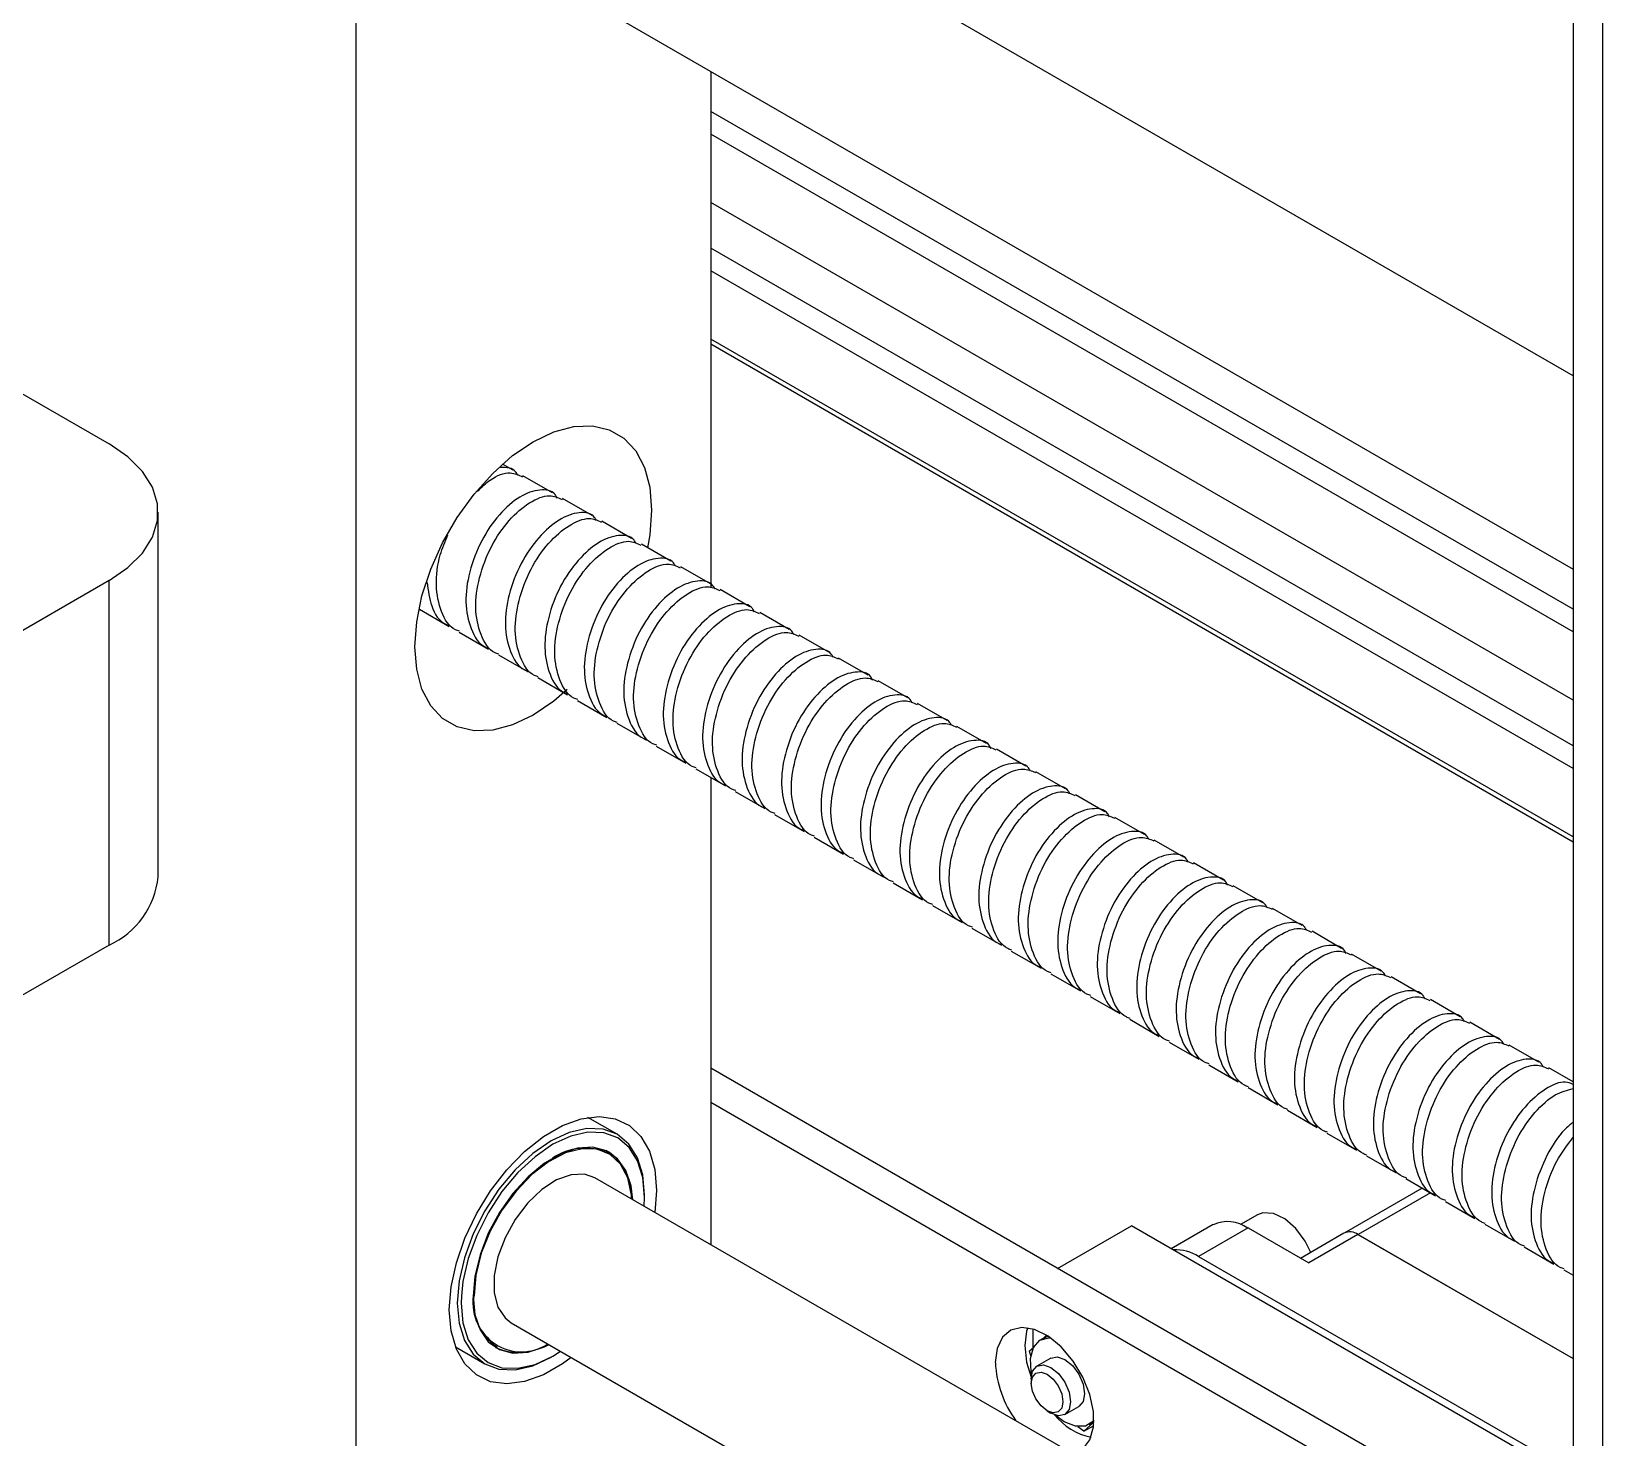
# Model space of a CAD drawing. Header units: millimetres. Extents: x -190 to 12889, y -227 to 3957.
# Drawn here: x 12323.2 to 12435.8, y 665.5 to 766.4 of the extents above; entities that cross this region are included whole.
import ezdxf

# ---------------------------------------------------------------- set-up
doc = ezdxf.new("R2010")
doc.units = ezdxf.units.MM
doc.header["$LTSCALE"] = 0.7
doc.layers.get('0').update_dxf_attribs({"color": 255})
doc.layers.add('DIM', color=94, linetype='Continuous', lineweight=25)

# ---------------------------------------------------------------- blocks, each defined once
blk = doc.blocks.new('3d')
at = {"color": 5, "linetype": 'Continuous', "lineweight": 25}
for p, q in [((17744.38, 717.35), (17744.38, 570.37)), ((17831.65, 665.48), (17761.52, 705.97)), ((17831.65, 702.66), (17831.65, 496.63)), ((17833.77, 701.43), (17833.77, 495.4)), ((17755.52, 695.57), (17831.65, 651.63)), ((17769.83, 687.31), (17769.83, 650.28)), ((17831.65, 648.75), (17769.83, 684.44)), ((17831.65, 647.12), (17769.83, 682.81)), ((17831.65, 642.22), (17769.83, 677.91)), ((17831.65, 638.95), (17769.83, 674.64)), ((17831.65, 637.32), (17769.83, 673.01)), ((17713.61, 668.16), (17726.7, 660.6)), ((17831.65, 632.42), (17769.83, 668.11)), ((17769.83, 667.77), (17831.65, 632.08)), ((17755.66, 658.72), (17754.91, 659.16)), ((17758.49, 657.09), (17756.37, 658.31)), ((17761.32, 655.46), (17759.2, 656.68)), ((17730.21, 629.57), (17730.21, 655.7)), ((17764.15, 653.82), (17762.03, 655.05)), ((17766.98, 652.19), (17764.86, 653.41)), ((17769.81, 650.56), (17767.68, 651.78)), ((17726.7, 650.8), (17678.62, 623.04)), ((17726.7, 624.67), (17726.7, 650.8)), ((17772.63, 648.92), (17770.51, 650.15)), ((17748.96, 648.74), (17751.08, 647.51)), ((17775.46, 647.29), (17773.34, 648.52)), ((17751.79, 647.1), (17753.91, 645.88)), ((17778.29, 645.66), (17776.17, 646.88)), ((17754.61, 645.47), (17756.74, 644.25)), ((17781.12, 644.03), (17779, 645.25)), ((17757.44, 643.84), (17759.56, 642.61)), ((17783.95, 642.39), (17781.83, 643.62)), ((17760.27, 642.21), (17762.39, 640.98)), ((17786.78, 640.76), (17784.66, 641.99)), ((17763.1, 640.57), (17765.22, 639.35)), ((17789.61, 639.13), (17787.48, 640.35)), ((17765.93, 638.94), (17768.05, 637.72)), ((17792.43, 637.49), (17790.31, 638.72)), ((17768.76, 637.31), (17770.88, 636.08)), ((17769.83, 636.69), (17769.83, 603.18)), ((17795.26, 635.86), (17793.14, 637.09)), ((17771.58, 635.67), (17773.71, 634.45)), ((17798.09, 634.23), (17795.97, 635.45)), ((17774.41, 634.04), (17776.53, 632.82)), ((17800.92, 632.6), (17798.8, 633.82)), ((17777.24, 632.41), (17779.36, 631.18)), ((17803.75, 630.96), (17801.63, 632.19)), ((17780.07, 630.78), (17782.19, 629.55)), ((17806.58, 629.33), (17804.45, 630.56)), ((17782.9, 629.14), (17785.02, 627.92)), ((17809.4, 627.7), (17807.28, 628.92)), ((17785.73, 627.51), (17787.85, 626.29)), ((17812.23, 626.07), (17810.11, 627.29)), ((17788.56, 625.88), (17790.68, 624.65)), ((17815.06, 624.43), (17812.94, 625.66)), ((17726.7, 624.67), (17678.62, 596.91)), ((17791.38, 624.24), (17793.51, 623.02)), ((17817.89, 622.8), (17815.77, 624.02)), ((17794.21, 622.61), (17796.33, 621.39)), ((17820.72, 621.17), (17818.6, 622.39)), ((17797.04, 620.98), (17799.16, 619.75)), ((17823.55, 619.53), (17821.43, 620.76)), ((17799.87, 619.35), (17801.99, 618.12)), ((17826.37, 617.9), (17824.25, 619.13)), ((17802.7, 617.71), (17804.82, 616.49)), ((17829.2, 616.27), (17827.08, 617.49)), ((17831.65, 580.15), (17769.83, 615.83)), ((17805.53, 616.08), (17807.65, 614.86)), ((17831.65, 614.86), (17829.91, 615.86)), ((17808.35, 614.45), (17810.48, 613.22)), ((17831.65, 577.7), (17769.83, 613.38)), ((17811.18, 612.82), (17813.3, 611.59)), ((17763.13, 611.1), (17761.03, 612.3)), ((17814.01, 611.18), (17816.13, 609.96)), ((17762.52, 609.71), (17762.45, 609.76)), ((17816.84, 609.55), (17818.96, 608.33)), ((17831.65, 567.5), (17761.52, 607.98)), ((17820.84, 607.24), (17815.24, 604.01)), ((17819.67, 607.92), (17821.79, 606.69)), ((17821.42, 606.9), (17816.24, 603.91)), ((17822.5, 606.28), (17824.62, 605.06)), ((17809.02, 605.33), (17807.82, 604.63)), ((17794.7, 601.48), (17800, 604.54)), ((17831.65, 586.27), (17800, 604.54)), ((17805.85, 604.62), (17802.85, 602.89)), ((17808.35, 604.38), (17804.81, 602.33)), ((17808.35, 604.38), (17812.7, 601.87)), ((17815.23, 604.01), (17812.11, 602.2)), ((17816.23, 603.91), (17812.7, 601.87)), ((17816.23, 603.91), (17831.65, 595.01)), ((17816.24, 603.91), (17831.65, 595.02)), ((17825.33, 604.65), (17827.45, 603.43)), ((17828.15, 603.02), (17830.27, 601.79)), ((17804.81, 602.33), (17831.65, 586.84)), ((17830.98, 601.39), (17831.65, 601)), ((17751.96, 599.5), (17751.94, 598.99)), ((17755.52, 597.59), (17831.65, 553.64)), ((17792.93, 597.13), (17792.93, 595.79)), ((17754.45, 595.9), (17754.52, 595.86)), ((17793.75, 596.51), (17793.47, 596.35)), ((17793.63, 596.44), (17793.9, 596.69)), ((17751.53, 595.85), (17753.63, 594.64)), ((17792.67, 595.55), (17792.99, 595.84)), ((17792.67, 595.55), (17792.77, 595.18)), ((17794.22, 595.05), (17793.22, 594.47)), ((17792.81, 593.56), (17792.81, 593.24)), ((17795.22, 591.01), (17796.22, 591.58)), ((17793.94, 591.27), (17794.22, 591.11)), ((17797.3, 590.45), (17796.59, 589.8)), ((17796.97, 590.29), (17797.25, 590.45)), ((17796.59, 589.8), (17796.14, 590.13)), ((17796.59, 589.8), (17797.28, 590.2))]:
    blk.add_line(p, q, dxfattribs=at)
at = {"color": 5, "linetype": 'Continuous', "lineweight": 25, "flags": 128}
for points in [[(17748.62, 646.06), (17748.75, 647.84), (17749.13, 649.71), (17749.76, 651.62), (17750.6, 653.51), (17751.65, 655.32), (17752.86, 657), (17754.2, 658.49), (17755.63, 659.76), (17757.1, 660.76), (17758.58, 661.46), (17760.01, 661.85), (17761.35, 661.9), (17762.56, 661.62), (17763.6, 661.01), (17764.45, 660.1), (17765.08, 658.92), (17765.46, 657.49), (17765.59, 655.86), (17765.46, 654.08), (17765.3, 653.16)], [(17726.7, 650.8), (17728.04, 651.73), (17729.09, 652.77), (17729.8, 653.91), (17730.17, 655.1), (17730.17, 656.3), (17729.8, 657.49), (17729.09, 658.63), (17728.04, 659.67), (17726.7, 660.6)], [(17759.54, 642.99), (17758.58, 642.16), (17757.1, 641.16), (17755.63, 640.46), (17754.2, 640.08), (17752.86, 640.03), (17751.65, 640.31), (17750.6, 640.91), (17749.76, 641.82), (17749.13, 643.01), (17748.75, 644.44), (17748.62, 646.06)], [(17751.09, 598.5), (17751.22, 600.15), (17751.6, 601.89), (17752.21, 603.66), (17753.03, 605.39), (17754.04, 607.05), (17755.21, 608.55), (17756.49, 609.86), (17757.83, 610.93), (17759.2, 611.72), (17760.55, 612.21), (17761.83, 612.37), (17762.99, 612.21), (17764.01, 611.73), (17764.83, 610.94), (17765.44, 609.88), (17765.82, 608.57), (17765.94, 607.07), (17765.83, 605.5)], [(17765.09, 606.66), (17765.09, 606.75), (17764.97, 608.18), (17764.58, 609.42), (17763.96, 610.4), (17763.13, 611.1), (17762.11, 611.47), (17760.95, 611.52), (17759.69, 611.23), (17758.38, 610.63), (17757.07, 609.72), (17755.81, 608.55), (17754.64, 607.16), (17753.63, 605.61), (17752.79, 603.95), (17752.17, 602.25), (17751.79, 600.58), (17751.66, 598.99)], [(17765.07, 605.93), (17765.09, 606.58), (17764.97, 607.99), (17764.59, 609.2), (17763.99, 610.16), (17763.17, 610.84), (17762.17, 611.21), (17761.03, 611.25), (17759.8, 610.97), (17758.52, 610.38), (17757.24, 609.49), (17756, 608.35), (17754.86, 606.99), (17753.87, 605.47), (17753.05, 603.85), (17752.44, 602.19), (17752.07, 600.54), (17751.96, 599.5)], [(17764.24, 606.41), (17764.12, 607.4), (17763.75, 608.5), (17763.15, 609.35), (17762.35, 609.91), (17761.38, 610.17), (17760.29, 610.1), (17759.12, 609.71), (17757.92, 609.02), (17756.75, 608.05), (17755.65, 606.86), (17754.69, 605.49), (17753.88, 604), (17753.29, 602.46), (17752.92, 600.93), (17752.79, 599.48), (17752.92, 598.18), (17753.29, 597.08), (17753.88, 596.22), (17754.69, 595.66), (17755.65, 595.41), (17756.75, 595.47), (17757.92, 595.86), (17758.24, 596.02)], [(17764.16, 606.46), (17764.14, 606.74), (17763.88, 607.97), (17763.37, 608.95), (17762.63, 609.65), (17761.69, 610.03), (17760.61, 610.06), (17759.43, 609.76), (17758.21, 609.13), (17757, 608.21), (17755.87, 607.03), (17754.86, 605.65), (17754.01, 604.14), (17753.38, 602.57), (17752.99, 601), (17752.86, 599.52)], [(17761.52, 607.98), (17760.79, 608.24), (17759.83, 608.2), (17758.78, 607.83), (17757.72, 607.14), (17756.71, 606.18), (17755.81, 605), (17755.09, 603.68), (17754.57, 602.31), (17754.31, 600.97), (17754.31, 599.74), (17754.57, 598.71), (17755.09, 597.93), (17755.52, 597.59)], [(17812.86, 602.63), (17812.45, 603.43), (17811.77, 604.34), (17810.98, 605.03), (17810.17, 605.42), (17809.42, 605.47), (17809.02, 605.33)], [(17759.83, 595.1), (17759.2, 594.64), (17757.83, 593.85), (17756.49, 593.37), (17755.21, 593.2), (17754.04, 593.36), (17753.03, 593.84), (17752.21, 594.63), (17751.6, 595.69), (17751.22, 597), (17751.09, 598.5)], [(17751.66, 598.99), (17751.79, 597.55), (17752.17, 596.32), (17752.79, 595.33), (17753.63, 594.64), (17754.64, 594.26), (17755.81, 594.22), (17757.07, 594.5), (17758.38, 595.11), (17758.45, 595.15)], [(17751.94, 598.99), (17752.07, 597.58), (17752.44, 596.37), (17753.05, 595.41), (17753.87, 594.73), (17754.86, 594.36), (17756, 594.32), (17757.24, 594.6), (17758.52, 595.19), (17759.07, 595.54)], [(17795.83, 588.18), (17796.51, 588.52), (17797.01, 589.19), (17797.27, 590.11), (17797.27, 591.22), (17797.01, 592.44), (17796.51, 593.68), (17795.81, 594.84), (17794.95, 595.85), (17794.01, 596.62), (17793.05, 597.1), (17792.14, 597.25), (17791.35, 597.06), (17790.75, 596.55), (17790.36, 595.75), (17790.23, 594.73), (17790.23, 594.73)], [(17792.56, 597.22), (17792.48, 596.98), (17792.35, 595.95)], [(17792.35, 595.95), (17792.48, 594.77), (17792.81, 593.68)], [(17792.84, 593.89), (17792.81, 594.06), (17792.75, 595.03), (17792.97, 595.81), (17793.43, 596.33), (17794.08, 596.51), (17794.16, 596.51)], [(17793.75, 596.51), (17793.99, 596.62), (17794, 596.62)], [(17794.22, 595.05), (17794.67, 595.14), (17795.22, 594.95), (17795.76, 594.51), (17796.22, 593.89), (17796.52, 593.19)], [(17792.81, 593.56), (17792.91, 594.12), (17793.22, 594.47), (17793.68, 594.56), (17794.22, 594.37), (17794.76, 593.94), (17795.22, 593.32), (17795.53, 592.61), (17795.63, 591.92), (17795.53, 591.36), (17795.22, 591.01), (17794.76, 590.92), (17794.22, 591.11), (17794.22, 591.11)], [(17792.81, 593.24), (17792.89, 593.69), (17793.14, 593.98), (17793.51, 594.05), (17793.94, 593.9), (17794.38, 593.55), (17794.75, 593.05), (17795, 592.48), (17795.08, 591.92), (17795, 591.47), (17794.75, 591.19), (17794.38, 591.12), (17793.94, 591.27), (17793.51, 591.62), (17793.14, 592.12), (17792.89, 592.69), (17792.81, 593.24)], [(17796.52, 593.19), (17796.63, 592.5), (17796.52, 591.94), (17796.22, 591.58), (17796.22, 591.58)], [(17797.3, 590.57), (17797.26, 590.53), (17796.7, 590.17), (17795.97, 590.16), (17795.17, 590.49), (17794.53, 590.97)], [(17797.3, 590.48), (17797.25, 590.45), (17797.25, 590.45)]]:
    blk.add_lwpolyline(points, dxfattribs=at)
at = {"color": 5, "linetype": 'Continuous', "lineweight": 25}
for centre, radius, start, end in [((17724.21, 630.16), 6.03, 294.3332, 354.3466), ((17760.81, 605.95), 4.15, 66.727, 124.1176), ((17760.25, 606.63), 3.92, 357.4541, 55.0337), ((17806.88, 602.33), 2.51, 54.3824, 114.3071), ((17815.65, 603.09), 1.01, 54.3824, 114.3071), ((17815.65, 603.09), 1.01, 54.3824, 114.3071), ((17803.19, 599.82), 2.99, 57.2518, 93.5486), ((17756.69, 599.11), 3.92, 174.0556, 235.1106), ((17756.27, 598.96), 3.46, 170.5942, 303.1888), ((17756.05, 599.48), 4.02, 245.7612, 301.7618), ((17797.85, 595.07), 7.62, 182.6252, 216.3502), ((17798.07, 593.9), 4.63, 218.9505, 257.8175)]:
    blk.add_arc(centre, radius, start, end, dxfattribs=at)
for points, knots in [([(17753.11, 657.21), (17753.41, 657.5), (17754.21, 658.26), (17755.41, 658.67), (17756.06, 658.38), (17756.34, 658.25)], [0, 0, 0, 0, 0.254357, 0.674537, 1, 1, 1, 1]), ([(17755.99, 658.36), (17755.94, 658.44), (17755.71, 658.9), (17755.19, 658.91), (17754.76, 658.92)], [0, 0, 0, 0, 0.185521, 1, 1, 1, 1]), ([(17758.81, 656.72), (17758.77, 656.81), (17758.54, 657.27), (17757.57, 657.4), (17756.17, 656.93), (17754.64, 655.61), (17753.33, 653.7), (17752.47, 651.45), (17752.16, 649.18), (17752.57, 647.3), (17753.24, 646.16), (17753.84, 645.97), (17753.94, 645.94)], [0, 0, 0, 0, 0.026033, 0.142371, 0.263587, 0.381647, 0.499708, 0.620924, 0.737262, 0.857408, 0.977553, 1, 1, 1, 1]), ([(17754.64, 645.53), (17754.55, 645.56), (17753.95, 645.75), (17753.28, 646.89), (17752.87, 648.77), (17753.18, 651.04), (17754.03, 653.29), (17755.35, 655.21), (17756.86, 656.49), (17758.24, 657.05), (17758.89, 656.75), (17759.17, 656.62)], [0, 0, 0, 0, 0.02359, 0.149857, 0.276124, 0.39839, 0.525782, 0.649857, 0.773932, 0.901325, 1, 1, 1, 1]), ([(17761.64, 655.09), (17761.6, 655.18), (17761.37, 655.64), (17760.39, 655.77), (17759, 655.29), (17757.47, 653.97), (17756.16, 652.06), (17755.3, 649.82), (17754.99, 647.55), (17755.4, 645.67), (17756.07, 644.53), (17756.67, 644.34), (17756.77, 644.31)], [0, 0, 0, 0, 0.026033, 0.142371, 0.263587, 0.381647, 0.499708, 0.620924, 0.737262, 0.857408, 0.977553, 1, 1, 1, 1]), ([(17757.47, 643.9), (17757.38, 643.93), (17756.78, 644.12), (17756.11, 645.26), (17755.7, 647.14), (17756.01, 649.41), (17756.86, 651.65), (17758.18, 653.57), (17759.69, 654.86), (17761.07, 655.41), (17761.72, 655.12), (17762, 654.99)], [0, 0, 0, 0, 0.02359, 0.149857, 0.276124, 0.39839, 0.525782, 0.649857, 0.773932, 0.901325, 1, 1, 1, 1]), ([(17751.82, 647.17), (17751.72, 647.2), (17751.12, 647.39), (17750.45, 648.52), (17750.06, 650.4), (17750.28, 652.41), (17750.78, 653.6), (17750.99, 654.08)], [0, 0, 0, 0, 0.049114, 0.311996, 0.574878, 0.82943, 1, 1, 1, 1]), ([(17764.47, 653.46), (17764.43, 653.54), (17764.19, 654), (17763.22, 654.13), (17761.82, 653.66), (17760.3, 652.34), (17758.98, 650.43), (17758.13, 648.18), (17757.82, 645.92), (17758.23, 644.03), (17758.9, 642.9), (17759.5, 642.71), (17759.59, 642.68)], [0, 0, 0, 0, 0.026033, 0.142371, 0.263587, 0.381647, 0.499708, 0.620924, 0.737262, 0.857408, 0.977553, 1, 1, 1, 1]), ([(17760.3, 642.27), (17760.21, 642.3), (17759.61, 642.49), (17758.94, 643.62), (17758.53, 645.51), (17758.84, 647.77), (17759.69, 650.02), (17761.01, 651.94), (17762.51, 653.23), (17763.9, 653.78), (17764.54, 653.48), (17764.83, 653.35)], [0, 0, 0, 0, 0.02359, 0.149857, 0.276124, 0.39839, 0.525782, 0.649857, 0.773932, 0.901325, 1, 1, 1, 1]), ([(17767.3, 651.83), (17767.26, 651.91), (17767.02, 652.37), (17766.05, 652.5), (17764.65, 652.03), (17763.12, 650.71), (17761.81, 648.8), (17760.96, 646.55), (17760.65, 644.28), (17761.06, 642.4), (17761.73, 641.26), (17762.33, 641.07), (17762.42, 641.04)], [0, 0, 0, 0, 0.026033, 0.142371, 0.263587, 0.381647, 0.499708, 0.620924, 0.737262, 0.857408, 0.977553, 1, 1, 1, 1]), ([(17763.13, 640.63), (17763.04, 640.66), (17762.44, 640.85), (17761.77, 641.99), (17761.36, 643.88), (17761.67, 646.14), (17762.52, 648.39), (17763.84, 650.31), (17765.34, 651.6), (17766.73, 652.15), (17767.37, 651.85), (17767.65, 651.72)], [0, 0, 0, 0, 0.02359, 0.149857, 0.276124, 0.39839, 0.525782, 0.649857, 0.773932, 0.901325, 1, 1, 1, 1]), ([(17749.5, 650.66), (17749.58, 650.08), (17749.74, 648.84), (17750.42, 647.79), (17751.01, 647.6), (17751.11, 647.57)], [0, 0, 0, 0, 0.424386, 0.909388, 1, 1, 1, 1]), ([(17770.13, 650.19), (17770.09, 650.28), (17769.85, 650.74), (17768.88, 650.87), (17767.48, 650.4), (17765.95, 649.08), (17764.64, 647.17), (17763.79, 644.92), (17763.48, 642.65), (17763.89, 640.77), (17764.56, 639.63), (17765.16, 639.44), (17765.25, 639.41)], [0, 0, 0, 0, 0.026033, 0.142371, 0.263587, 0.381647, 0.499708, 0.620924, 0.737262, 0.857408, 0.977553, 1, 1, 1, 1]), ([(17765.96, 639), (17765.86, 639.03), (17765.26, 639.22), (17764.6, 640.36), (17764.18, 642.24), (17764.49, 644.51), (17765.35, 646.76), (17766.66, 648.67), (17768.17, 649.96), (17769.55, 650.52), (17770.2, 650.22), (17770.48, 650.09)], [0, 0, 0, 0, 0.02359, 0.149857, 0.276124, 0.39839, 0.525782, 0.649857, 0.773932, 0.901325, 1, 1, 1, 1]), ([(17772.96, 648.56), (17772.91, 648.64), (17772.68, 649.1), (17771.71, 649.23), (17770.31, 648.76), (17768.78, 647.44), (17767.47, 645.53), (17766.62, 643.28), (17766.31, 641.02), (17766.72, 639.13), (17767.39, 638), (17767.99, 637.81), (17768.08, 637.78)], [0, 0, 0, 0, 0.026033, 0.142371, 0.263587, 0.381647, 0.499708, 0.620924, 0.737262, 0.857408, 0.977553, 1, 1, 1, 1]), ([(17768.79, 637.37), (17768.69, 637.4), (17768.09, 637.59), (17767.42, 638.73), (17767.01, 640.61), (17767.32, 642.88), (17768.17, 645.12), (17769.49, 647.04), (17771, 648.33), (17772.38, 648.88), (17773.03, 648.58), (17773.31, 648.45)], [0, 0, 0, 0, 0.02359, 0.149857, 0.276124, 0.39839, 0.525782, 0.649857, 0.773932, 0.901325, 1, 1, 1, 1]), ([(17775.78, 646.93), (17775.74, 647.01), (17775.51, 647.47), (17774.54, 647.6), (17773.14, 647.13), (17771.61, 645.81), (17770.3, 643.9), (17769.44, 641.65), (17769.13, 639.39), (17769.54, 637.5), (17770.21, 636.36), (17770.81, 636.17), (17770.91, 636.14)], [0, 0, 0, 0, 0.026033, 0.142371, 0.263587, 0.381647, 0.499708, 0.620924, 0.737262, 0.857408, 0.977553, 1, 1, 1, 1]), ([(17771.62, 635.74), (17771.52, 635.77), (17770.92, 635.96), (17770.25, 637.09), (17769.84, 638.98), (17770.15, 641.24), (17771, 643.49), (17772.32, 645.41), (17773.83, 646.7), (17775.21, 647.25), (17775.86, 646.95), (17776.14, 646.82)], [0, 0, 0, 0, 0.02359, 0.149857, 0.276124, 0.39839, 0.525782, 0.649857, 0.773932, 0.901325, 1, 1, 1, 1]), ([(17778.61, 645.29), (17778.57, 645.38), (17778.34, 645.84), (17777.36, 645.97), (17775.97, 645.5), (17774.44, 644.18), (17773.13, 642.27), (17772.27, 640.02), (17771.96, 637.75), (17772.37, 635.87), (17773.04, 634.73), (17773.64, 634.54), (17773.74, 634.51)], [0, 0, 0, 0, 0.026033, 0.142371, 0.263587, 0.381647, 0.499708, 0.620924, 0.737262, 0.857408, 0.977553, 1, 1, 1, 1]), ([(17774.44, 634.1), (17774.35, 634.13), (17773.75, 634.32), (17773.08, 635.46), (17772.67, 637.34), (17772.98, 639.61), (17773.83, 641.86), (17775.15, 643.78), (17776.66, 645.06), (17778.04, 645.62), (17778.69, 645.32), (17778.97, 645.19)], [0, 0, 0, 0, 0.02359, 0.149857, 0.276124, 0.39839, 0.525782, 0.649857, 0.773932, 0.901325, 1, 1, 1, 1]), ([(17781.44, 643.66), (17781.4, 643.75), (17781.16, 644.21), (17780.19, 644.34), (17778.79, 643.86), (17777.27, 642.55), (17775.95, 640.63), (17775.1, 638.39), (17774.79, 636.12), (17775.2, 634.24), (17775.87, 633.1), (17776.47, 632.91), (17776.56, 632.88)], [0, 0, 0, 0, 0.026033, 0.142371, 0.263587, 0.381647, 0.499708, 0.620924, 0.737262, 0.857408, 0.977553, 1, 1, 1, 1]), ([(17777.27, 632.47), (17777.18, 632.5), (17776.58, 632.69), (17775.91, 633.83), (17775.5, 635.71), (17775.81, 637.98), (17776.66, 640.22), (17777.98, 642.14), (17779.49, 643.43), (17780.87, 643.98), (17781.51, 643.69), (17781.8, 643.56)], [0, 0, 0, 0, 0.02359, 0.149857, 0.276124, 0.39839, 0.525782, 0.649857, 0.773932, 0.901325, 1, 1, 1, 1]), ([(17784.27, 642.03), (17784.23, 642.11), (17783.99, 642.57), (17783.02, 642.7), (17781.62, 642.23), (17780.09, 640.91), (17778.78, 639), (17777.93, 636.75), (17777.62, 634.49), (17778.03, 632.6), (17778.7, 631.47), (17779.3, 631.28), (17779.39, 631.25)], [0, 0, 0, 0, 0.026033, 0.142371, 0.263587, 0.381647, 0.499708, 0.620924, 0.737262, 0.857408, 0.977553, 1, 1, 1, 1]), ([(17780.1, 630.84), (17780.01, 630.87), (17779.41, 631.06), (17778.74, 632.2), (17778.33, 634.08), (17778.64, 636.34), (17779.49, 638.59), (17780.81, 640.51), (17782.31, 641.8), (17783.7, 642.35), (17784.34, 642.05), (17784.63, 641.92)], [0, 0, 0, 0, 0.02359, 0.149857, 0.276124, 0.39839, 0.525782, 0.649857, 0.773932, 0.901325, 1, 1, 1, 1]), ([(17787.1, 640.4), (17787.06, 640.48), (17786.82, 640.94), (17785.85, 641.07), (17784.45, 640.6), (17782.92, 639.28), (17781.61, 637.37), (17780.76, 635.12), (17780.45, 632.85), (17780.86, 630.97), (17781.53, 629.83), (17782.13, 629.64), (17782.22, 629.61)], [0, 0, 0, 0, 0.026033, 0.142371, 0.263587, 0.381647, 0.499708, 0.620924, 0.737262, 0.857408, 0.977553, 1, 1, 1, 1]), ([(17782.93, 629.21), (17782.83, 629.23), (17782.23, 629.42), (17781.57, 630.56), (17781.16, 632.45), (17781.47, 634.71), (17782.32, 636.96), (17783.63, 638.88), (17785.14, 640.17), (17786.53, 640.72), (17787.17, 640.42), (17787.45, 640.29)], [0, 0, 0, 0, 0.02359, 0.149857, 0.276124, 0.39839, 0.525782, 0.649857, 0.773932, 0.901325, 1, 1, 1, 1]), ([(17789.93, 638.76), (17789.88, 638.85), (17789.65, 639.31), (17788.68, 639.44), (17787.28, 638.97), (17785.75, 637.65), (17784.44, 635.74), (17783.59, 633.49), (17783.28, 631.22), (17783.69, 629.34), (17784.36, 628.2), (17784.96, 628.01), (17785.05, 627.98)], [0, 0, 0, 0, 0.026033, 0.142371, 0.263587, 0.381647, 0.499708, 0.620924, 0.737262, 0.857408, 0.977553, 1, 1, 1, 1]), ([(17785.76, 627.57), (17785.66, 627.6), (17785.06, 627.79), (17784.39, 628.93), (17783.98, 630.81), (17784.29, 633.08), (17785.15, 635.33), (17786.46, 637.25), (17787.97, 638.53), (17789.35, 639.09), (17790, 638.79), (17790.28, 638.66)], [0, 0, 0, 0, 0.02359, 0.149857, 0.276124, 0.39839, 0.525782, 0.649857, 0.773932, 0.901325, 1, 1, 1, 1]), ([(17792.76, 637.13), (17792.71, 637.21), (17792.48, 637.67), (17791.51, 637.8), (17790.11, 637.33), (17788.58, 636.01), (17787.27, 634.1), (17786.41, 631.85), (17786.11, 629.59), (17786.52, 627.7), (17787.18, 626.57), (17787.78, 626.38), (17787.88, 626.35)], [0, 0, 0, 0, 0.026033, 0.142371, 0.263587, 0.381647, 0.499708, 0.620924, 0.737262, 0.857408, 0.977553, 1, 1, 1, 1]), ([(17788.59, 625.94), (17788.49, 625.97), (17787.89, 626.16), (17787.22, 627.3), (17786.81, 629.18), (17787.12, 631.45), (17787.97, 633.69), (17789.29, 635.61), (17790.8, 636.9), (17792.18, 637.45), (17792.83, 637.16), (17793.11, 637.03)], [0, 0, 0, 0, 0.02359, 0.149857, 0.276124, 0.39839, 0.525782, 0.649857, 0.773932, 0.901325, 1, 1, 1, 1]), ([(17795.58, 635.5), (17795.54, 635.58), (17795.31, 636.04), (17794.33, 636.17), (17792.94, 635.7), (17791.41, 634.38), (17790.1, 632.47), (17789.24, 630.22), (17788.93, 627.96), (17789.34, 626.07), (17790.01, 624.93), (17790.61, 624.74), (17790.71, 624.71)], [0, 0, 0, 0, 0.026033, 0.142371, 0.263587, 0.381647, 0.499708, 0.620924, 0.737262, 0.857408, 0.977553, 1, 1, 1, 1]), ([(17791.41, 624.31), (17791.32, 624.34), (17790.72, 624.53), (17790.05, 625.66), (17789.64, 627.55), (17789.95, 629.81), (17790.8, 632.06), (17792.12, 633.98), (17793.63, 635.27), (17795.01, 635.82), (17795.66, 635.52), (17795.94, 635.39)], [0, 0, 0, 0, 0.02359, 0.149857, 0.276124, 0.39839, 0.525782, 0.649857, 0.773932, 0.901325, 1, 1, 1, 1]), ([(17798.41, 633.87), (17798.37, 633.95), (17798.14, 634.41), (17797.16, 634.54), (17795.77, 634.07), (17794.24, 632.75), (17792.92, 630.84), (17792.07, 628.59), (17791.76, 626.32), (17792.17, 624.44), (17792.84, 623.3), (17793.44, 623.11), (17793.54, 623.08)], [0, 0, 0, 0, 0.026033, 0.142371, 0.263587, 0.381647, 0.499708, 0.620924, 0.737262, 0.857408, 0.977553, 1, 1, 1, 1]), ([(17794.24, 622.67), (17794.15, 622.7), (17793.55, 622.89), (17792.88, 624.03), (17792.47, 625.92), (17792.78, 628.18), (17793.63, 630.43), (17794.95, 632.35), (17796.46, 633.63), (17797.84, 634.19), (17798.49, 633.89), (17798.77, 633.76)], [0, 0, 0, 0, 0.02359, 0.149857, 0.276124, 0.39839, 0.525782, 0.649857, 0.773932, 0.901325, 1, 1, 1, 1]), ([(17801.24, 632.23), (17801.2, 632.32), (17800.96, 632.78), (17799.99, 632.91), (17798.59, 632.44), (17797.07, 631.12), (17795.75, 629.2), (17794.9, 626.96), (17794.59, 624.69), (17795, 622.81), (17795.67, 621.67), (17796.27, 621.48), (17796.36, 621.45)], [0, 0, 0, 0, 0.026033, 0.142371, 0.263587, 0.381647, 0.499708, 0.620924, 0.737262, 0.857408, 0.977553, 1, 1, 1, 1]), ([(17797.07, 621.04), (17796.98, 621.07), (17796.38, 621.26), (17795.71, 622.4), (17795.3, 624.28), (17795.61, 626.55), (17796.46, 628.79), (17797.78, 630.71), (17799.28, 632), (17800.67, 632.55), (17801.31, 632.26), (17801.6, 632.13)], [0, 0, 0, 0, 0.02359, 0.149857, 0.276124, 0.39839, 0.525782, 0.649857, 0.773932, 0.901325, 1, 1, 1, 1]), ([(17804.07, 630.6), (17804.03, 630.68), (17803.79, 631.14), (17802.82, 631.27), (17801.42, 630.8), (17799.89, 629.48), (17798.58, 627.57), (17797.73, 625.32), (17797.42, 623.06), (17797.83, 621.17), (17798.5, 620.04), (17799.1, 619.85), (17799.19, 619.82)], [0, 0, 0, 0, 0.026033, 0.142371, 0.263587, 0.381647, 0.499708, 0.620924, 0.737262, 0.857408, 0.977553, 1, 1, 1, 1]), ([(17799.9, 619.41), (17799.81, 619.44), (17799.21, 619.63), (17798.54, 620.77), (17798.13, 622.65), (17798.44, 624.92), (17799.29, 627.16), (17800.61, 629.08), (17802.11, 630.37), (17803.5, 630.92), (17804.14, 630.62), (17804.42, 630.49)], [0, 0, 0, 0, 0.02359, 0.149857, 0.276124, 0.39839, 0.525782, 0.649857, 0.773932, 0.901325, 1, 1, 1, 1]), ([(17806.9, 628.97), (17806.85, 629.05), (17806.62, 629.51), (17805.65, 629.64), (17804.25, 629.17), (17802.72, 627.85), (17801.41, 625.94), (17800.56, 623.69), (17800.25, 621.42), (17800.66, 619.54), (17801.33, 618.4), (17801.93, 618.21), (17802.02, 618.18)], [0, 0, 0, 0, 0.026033, 0.142371, 0.263587, 0.381647, 0.499708, 0.620924, 0.737262, 0.857408, 0.977553, 1, 1, 1, 1]), ([(17802.73, 617.78), (17802.63, 617.81), (17802.03, 618), (17801.36, 619.13), (17800.95, 621.02), (17801.26, 623.28), (17802.12, 625.53), (17803.43, 627.45), (17804.94, 628.74), (17806.32, 629.29), (17806.97, 628.99), (17807.25, 628.86)], [0, 0, 0, 0, 0.02359, 0.149857, 0.276124, 0.39839, 0.525782, 0.649857, 0.773932, 0.901325, 1, 1, 1, 1]), ([(17809.73, 627.33), (17809.68, 627.42), (17809.45, 627.88), (17808.48, 628.01), (17807.08, 627.54), (17805.55, 626.22), (17804.24, 624.31), (17803.39, 622.06), (17803.08, 619.79), (17803.49, 617.91), (17804.16, 616.77), (17804.75, 616.58), (17804.85, 616.55)], [0, 0, 0, 0, 0.026033, 0.142371, 0.263587, 0.381647, 0.499708, 0.620924, 0.737262, 0.857408, 0.977553, 1, 1, 1, 1]), ([(17805.56, 616.14), (17805.46, 616.17), (17804.86, 616.36), (17804.19, 617.5), (17803.78, 619.38), (17804.09, 621.65), (17804.94, 623.9), (17806.26, 625.82), (17807.77, 627.1), (17809.15, 627.66), (17809.8, 627.36), (17810.08, 627.23)], [0, 0, 0, 0, 0.02359, 0.149857, 0.276124, 0.39839, 0.525782, 0.649857, 0.773932, 0.901325, 1, 1, 1, 1]), ([(17812.55, 625.7), (17812.51, 625.79), (17812.28, 626.24), (17811.31, 626.37), (17809.91, 625.9), (17808.38, 624.58), (17807.07, 622.67), (17806.21, 620.42), (17805.9, 618.16), (17806.31, 616.28), (17806.98, 615.14), (17807.58, 614.95), (17807.68, 614.92)], [0, 0, 0, 0, 0.026033, 0.142371, 0.263587, 0.381647, 0.499708, 0.620924, 0.737262, 0.857408, 0.977553, 1, 1, 1, 1]), ([(17808.38, 614.51), (17808.29, 614.54), (17807.69, 614.73), (17807.02, 615.87), (17806.61, 617.75), (17806.92, 620.02), (17807.77, 622.26), (17809.09, 624.18), (17810.6, 625.47), (17811.98, 626.02), (17812.63, 625.73), (17812.91, 625.6)], [0, 0, 0, 0, 0.02359, 0.149857, 0.276124, 0.39839, 0.525782, 0.649857, 0.773932, 0.901325, 1, 1, 1, 1]), ([(17815.38, 624.07), (17815.34, 624.15), (17815.11, 624.61), (17814.13, 624.74), (17812.74, 624.27), (17811.21, 622.95), (17809.9, 621.04), (17809.04, 618.79), (17808.73, 616.53), (17809.14, 614.64), (17809.81, 613.5), (17810.41, 613.31), (17810.51, 613.29)], [0, 0, 0, 0, 0.026033, 0.142371, 0.263587, 0.381647, 0.499708, 0.620924, 0.737262, 0.857408, 0.977553, 1, 1, 1, 1]), ([(17811.21, 612.88), (17811.12, 612.91), (17810.52, 613.1), (17809.85, 614.23), (17809.44, 616.12), (17809.75, 618.38), (17810.6, 620.63), (17811.92, 622.55), (17813.43, 623.84), (17814.81, 624.39), (17815.46, 624.09), (17815.74, 623.96)], [0, 0, 0, 0, 0.02359, 0.149857, 0.276124, 0.39839, 0.525782, 0.649857, 0.773932, 0.901325, 1, 1, 1, 1]), ([(17818.21, 622.44), (17818.17, 622.52), (17817.93, 622.98), (17816.96, 623.11), (17815.56, 622.64), (17814.04, 621.32), (17812.72, 619.41), (17811.87, 617.16), (17811.56, 614.89), (17811.97, 613.01), (17812.64, 611.87), (17813.24, 611.68), (17813.33, 611.65)], [0, 0, 0, 0, 0.026033, 0.142371, 0.263587, 0.381647, 0.499708, 0.620924, 0.737262, 0.857408, 0.977553, 1, 1, 1, 1]), ([(17814.04, 611.24), (17813.95, 611.27), (17813.35, 611.46), (17812.68, 612.6), (17812.27, 614.49), (17812.58, 616.75), (17813.43, 619), (17814.75, 620.92), (17816.25, 622.21), (17817.64, 622.76), (17818.28, 622.46), (17818.57, 622.33)], [0, 0, 0, 0, 0.02359, 0.149857, 0.276124, 0.39839, 0.525782, 0.649857, 0.773932, 0.901325, 1, 1, 1, 1]), ([(17821.04, 620.8), (17821, 620.89), (17820.76, 621.35), (17819.79, 621.48), (17818.39, 621.01), (17816.86, 619.69), (17815.55, 617.77), (17814.7, 615.53), (17814.39, 613.26), (17814.8, 611.38), (17815.47, 610.24), (17816.07, 610.05), (17816.16, 610.02)], [0, 0, 0, 0, 0.026033, 0.142371, 0.263587, 0.381647, 0.499708, 0.620924, 0.737262, 0.857408, 0.977553, 1, 1, 1, 1]), ([(17816.87, 609.61), (17816.78, 609.64), (17816.18, 609.83), (17815.51, 610.97), (17815.1, 612.85), (17815.41, 615.12), (17816.26, 617.36), (17817.58, 619.28), (17819.08, 620.57), (17820.47, 621.12), (17821.11, 620.83), (17821.39, 620.7)], [0, 0, 0, 0, 0.02359, 0.149857, 0.276124, 0.39839, 0.525782, 0.649857, 0.773932, 0.901325, 1, 1, 1, 1]), ([(17823.87, 619.17), (17823.83, 619.25), (17823.59, 619.71), (17822.62, 619.84), (17821.22, 619.37), (17819.69, 618.05), (17818.38, 616.14), (17817.53, 613.89), (17817.22, 611.63), (17817.63, 609.74), (17818.3, 608.61), (17818.9, 608.42), (17818.99, 608.39)], [0, 0, 0, 0, 0.026033, 0.142371, 0.263587, 0.381647, 0.499708, 0.620924, 0.737262, 0.857408, 0.977553, 1, 1, 1, 1]), ([(17819.7, 607.98), (17819.6, 608.01), (17819, 608.2), (17818.34, 609.34), (17817.92, 611.22), (17818.23, 613.49), (17819.09, 615.73), (17820.4, 617.65), (17821.91, 618.94), (17823.3, 619.49), (17823.94, 619.19), (17824.22, 619.06)], [0, 0, 0, 0, 0.02359, 0.149857, 0.276124, 0.39839, 0.525782, 0.649857, 0.773932, 0.901325, 1, 1, 1, 1]), ([(17826.7, 617.54), (17826.65, 617.62), (17826.42, 618.08), (17825.45, 618.21), (17824.05, 617.74), (17822.52, 616.42), (17821.21, 614.51), (17820.36, 612.26), (17820.05, 610), (17820.46, 608.11), (17821.13, 606.97), (17821.73, 606.78), (17821.82, 606.75)], [0, 0, 0, 0, 0.026033, 0.142371, 0.263587, 0.381647, 0.499708, 0.620924, 0.737262, 0.857408, 0.977553, 1, 1, 1, 1]), ([(17822.53, 606.35), (17822.43, 606.38), (17821.83, 606.57), (17821.16, 607.7), (17820.75, 609.59), (17821.06, 611.85), (17821.91, 614.1), (17823.23, 616.02), (17824.74, 617.31), (17826.12, 617.86), (17826.77, 617.56), (17827.05, 617.43)], [0, 0, 0, 0, 0.02359, 0.149857, 0.276124, 0.39839, 0.525782, 0.649857, 0.773932, 0.901325, 1, 1, 1, 1]), ([(17829.52, 615.9), (17829.48, 615.99), (17829.25, 616.45), (17828.28, 616.58), (17826.88, 616.11), (17825.35, 614.79), (17824.04, 612.88), (17823.18, 610.63), (17822.87, 608.36), (17823.28, 606.48), (17823.95, 605.34), (17824.55, 605.15), (17824.65, 605.12)], [0, 0, 0, 0, 0.026033, 0.142371, 0.263587, 0.381647, 0.499708, 0.620924, 0.737262, 0.857408, 0.977553, 1, 1, 1, 1]), ([(17825.36, 604.71), (17825.26, 604.74), (17824.66, 604.93), (17823.99, 606.07), (17823.58, 607.95), (17823.89, 610.22), (17824.74, 612.47), (17826.06, 614.39), (17827.57, 615.67), (17828.95, 616.23), (17829.6, 615.93), (17829.88, 615.8)], [0, 0, 0, 0, 0.02359, 0.149857, 0.276124, 0.39839, 0.525782, 0.649857, 0.773932, 0.901325, 1, 1, 1, 1]), ([(17831.65, 614.68), (17831.47, 614.75), (17830.93, 614.98), (17829.68, 614.44), (17828.18, 613.16), (17826.86, 611.24), (17826.01, 609), (17825.7, 606.73), (17826.11, 604.85), (17826.78, 603.71), (17827.38, 603.52), (17827.48, 603.49)], [0, 0, 0, 0, 0.061874, 0.194468, 0.323609, 0.45275, 0.585344, 0.712602, 0.844024, 0.975447, 1, 1, 1, 1]), ([(17828.18, 603.08), (17828.09, 603.11), (17827.49, 603.3), (17826.82, 604.44), (17826.41, 606.32), (17826.72, 608.59), (17827.57, 610.84), (17828.88, 612.74), (17830.36, 614.05), (17831.23, 614.27), (17831.65, 614.37)], [0, 0, 0, 0, 0.026616, 0.169076, 0.311536, 0.449482, 0.593212, 0.733199, 0.873186, 1, 1, 1, 1]), ([(17831.65, 611.95), (17831.44, 611.79), (17830.75, 611.23), (17829.7, 609.58), (17828.84, 607.37), (17828.53, 605.09), (17828.94, 603.21), (17829.61, 602.08), (17830.21, 601.89), (17830.31, 601.86)], [0, 0, 0, 0, 0.073293, 0.250226, 0.43189, 0.606242, 0.786301, 0.96636, 1, 1, 1, 1]), ([(17831.01, 601.45), (17830.92, 601.48), (17830.32, 601.67), (17829.65, 602.8), (17829.24, 604.69), (17829.55, 606.95), (17830.36, 609.17), (17831.24, 610.32), (17831.65, 610.86)], [0, 0, 0, 0, 0.036874, 0.234242, 0.431609, 0.622723, 0.82185, 1, 1, 1, 1])]:
    blk.add_open_spline(points, degree=3, knots=knots, dxfattribs=at)

msp = doc.modelspace()

# ---------------------------------------------------------------- block references
at = {"layer": 'DIM'}
msp.add_blockref('3d', (-5397.9356, 76.177), dxfattribs=at)

doc.saveas('drawing.dxf')
